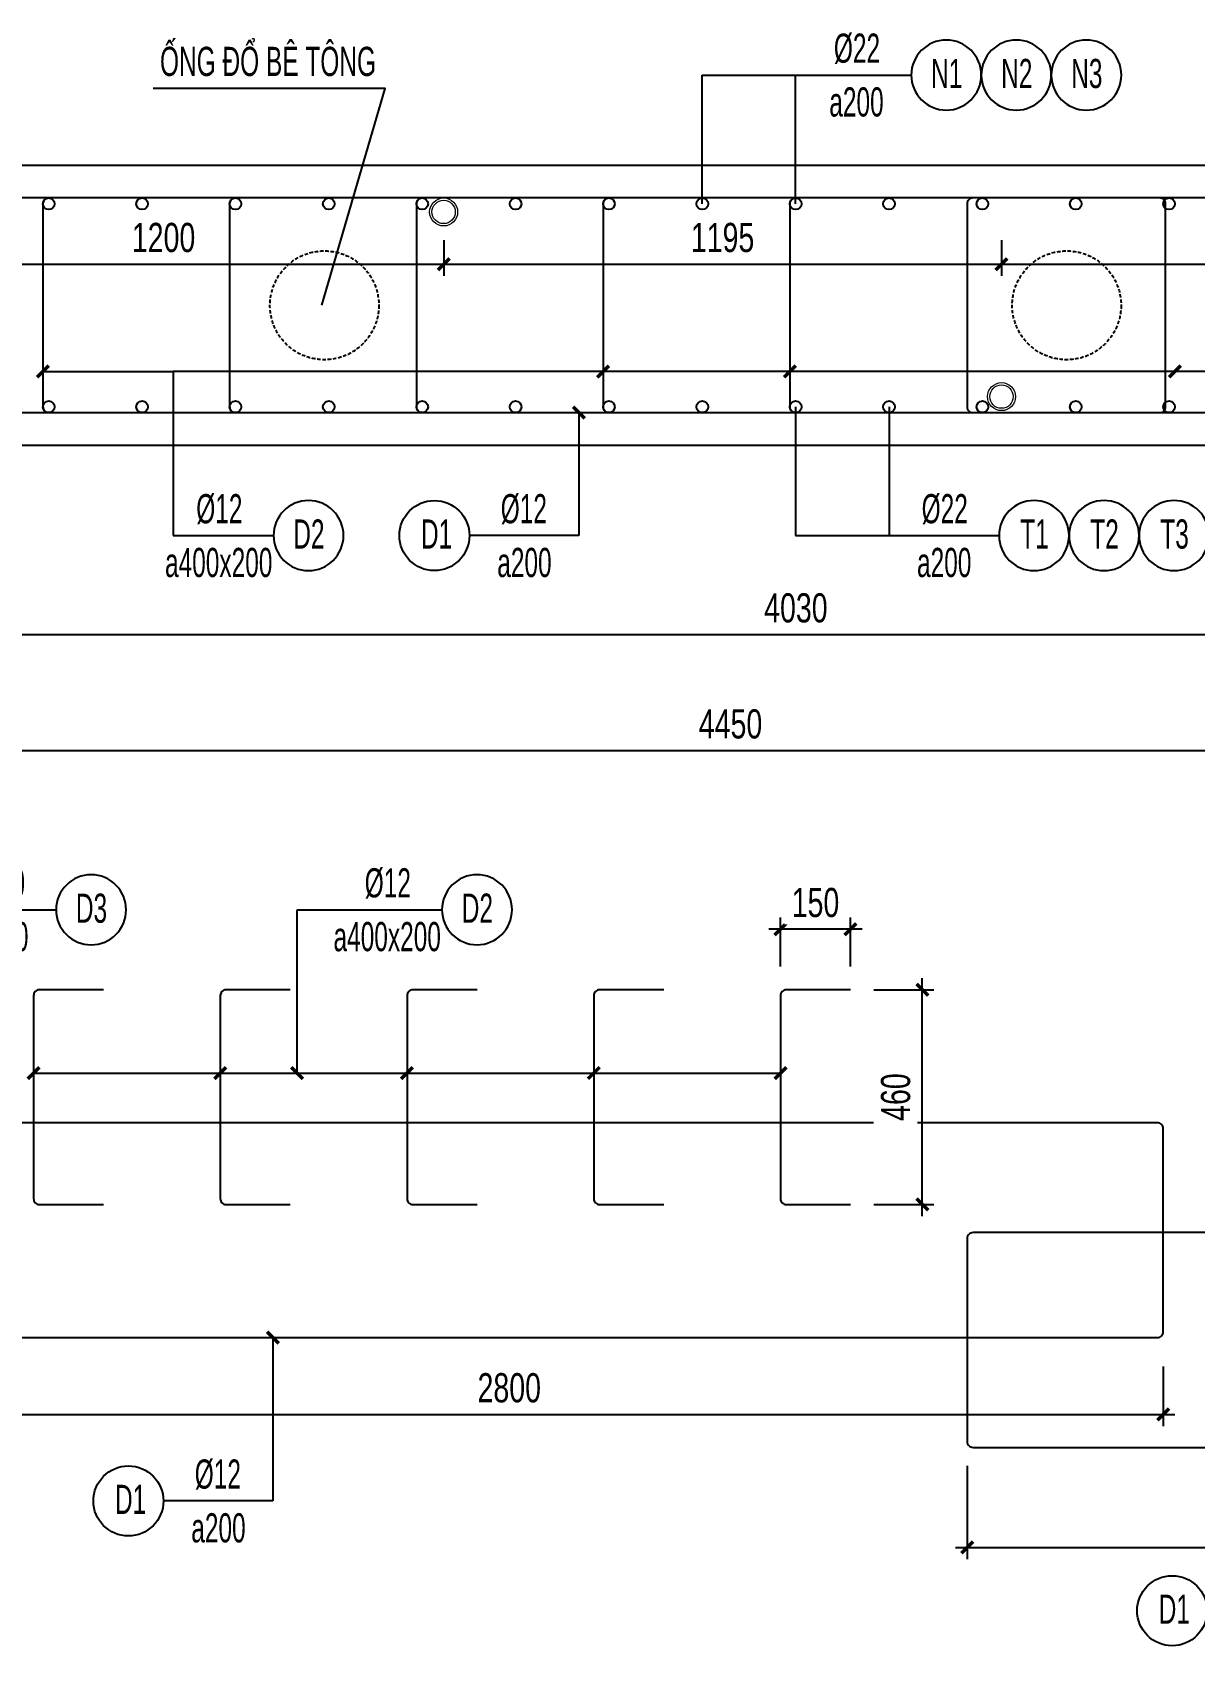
# Model space of a CAD drawing. Header units: millimetres. Extents: x -147841 to 368790, y -162721 to 84261.
# Drawn here: x 293910 to 296399, y -105822 to -102350 of the extents above; entities that cross this region are included whole.
import ezdxf
from ezdxf.enums import TextEntityAlignment as Align

# ---------------------------------------------------------------- set-up
doc = ezdxf.new("R2010")
doc.units = ezdxf.units.MM
doc.header["$LTSCALE"] = 1000
doc.header["$MEASUREMENT"] = 0
doc.header["$PDMODE"] = 1
doc.header["$PDSIZE"] = -10
doc.linetypes.add('HIDDEN', pattern=[0.375, 0.25, -0.125])
doc.layers.get('0').update_dxf_attribs({"linetype": 'CONTINUOUS', "lineweight": 18})
doc.layers.get('DEFPOINTS').update_dxf_attribs({"color": 5, "linetype": 'CONTINUOUS', "lineweight": 18})
for name, color, linetype, lineweight in [('0-THAY', 7, 'CONTINUOUS', 18), ('ccu11-Dim', 8, 'CONTINUOUS', 18), ('DIM', 8, 'CONTINUOUS', 18)]:
    doc.layers.add(name, color=color, linetype=linetype, lineweight=lineweight)
for name, color, linetype in [('ccu11-Manh', 8, 'CONTINUOUS'), ('ccu11-Thay', 7, 'CONTINUOUS'), ('ccu11-Thep', 4, 'CONTINUOUS'), ('ccu11-Thepdai', 6, 'CONTINUOUS'), ('KC-Cotthep', 8, 'CONTINUOUS'), ('KC-Dim', 8, 'CONTINUOUS'), ('KC-Text', 31, 'CONTINUOUS'), ('KC-Thay', 7, 'CONTINUOUS')]:
    doc.layers.add(name, color=color, linetype=linetype)
doc.styles.add('ARIAL', font='arial.ttf', dxfattribs={"width": 0.7})
doc.styles.add('ccu11-dim', font='vnsimli.shx', dxfattribs={"width": 0.65, "bigfont": 'bigfont.shx'})
doc.dimstyles.new('2.5-25', dxfattribs={"dimscale": 25, "dimtxt": 2.5, "dimasz": 1, "dimexe": 1, "dimexo": 2, "dimgap": 1, "dimtad": 1, "dimdec": 1, "dimrnd": 5, "dimdsep": 46, "dimtxsty": 'ARIAL', "dimblk": 'ARCHTICK', "dimcen": -1, "dimdle": 1, "dimclrd": 256, "dimclre": 256, "dimclrt": 3, "dimadec": 0, "dimazin": 2, "dimtfac": 0.1, "dimtdec": 1, "dimtmove": 0, "dimatfit": 1, "dimldrblk": 'ARCHTICK', "dimfxl": 1, "dimtvp": 0.833333, "dimtfill": 1, "dimtolj": 1, "dimtzin": 12, "dimarcsym": 0})
doc.dimstyles.new('ccu11-100x4', dxfattribs={"dimscale": 100, "dimtxt": 2.5, "dimasz": 1, "dimexe": 1, "dimexo": 2, "dimgap": 1, "dimtad": 1, "dimdec": 0, "dimlfac": 0.25, "dimdsep": 46, "dimtxsty": 'ccu11-dim', "dimblk": 'ARCHTICK', "dimcen": -1, "dimdle": 1, "dimclrd": 256, "dimclre": 256, "dimclrt": 31, "dimadec": 0, "dimazin": 2, "dimtfac": 0.1, "dimtdec": 0, "dimtmove": 0, "dimatfit": 1, "dimldrblk": 'ARCHTICK', "dimfxl": 1, "dimtvp": 0.833333, "dimtolj": 1, "dimtzin": 12, "dimarcsym": 0})

# ---------------------------------------------------------------- blocks, each defined once
blk = doc.blocks.new('_ARCHTICK')
at = {"color": 0, "linetype": 'ByBlock', "const_width": 0.3}
blk.add_lwpolyline([(-0.5, -0.5), (0.5, 0.5)], dxfattribs=at)
blk = doc.blocks.new('*D1466')
at = {"layer": 'DEFPOINTS', "color": 0, "linetype": 'ByBlock', "ltscale": 30, "transparency": 16777216}
for p in [(293530.4, -103392.2), (297560.4, -103392.2), (297560.4, -103640.9)]:
    blk.add_point(p, dxfattribs=at)
at = {"layer": 'KC-Dim', "linetype": 'ByBlock', "lineweight": -2, "ltscale": 30, "transparency": 16777216}
for p, q in [((293530.4, -103442.2), (293530.4, -103665.9)), ((297560.4, -103442.2), (297560.4, -103665.9)), ((293505.4, -103640.9), (297585.4, -103640.9))]:
    blk.add_line(p, q, dxfattribs=at)
at = {"layer": 'KC-Dim', "linetype": 'ByBlock', "lineweight": -2, "ltscale": 30, "transparency": 16777216, "xscale": 25, "yscale": 25, "zscale": 25, "rotation": 180}
blk.add_blockref('_ARCHTICK', (293530.4, -103640.9), dxfattribs=at)
at = {"layer": 'KC-Dim', "linetype": 'ByBlock', "lineweight": -2, "ltscale": 30, "transparency": 16777216, "xscale": 25, "yscale": 25, "zscale": 25}
blk.add_blockref('_ARCHTICK', (297560.4, -103640.9), dxfattribs=at)
at = {"layer": 'KC-Dim', "color": 3, "linetype": 'ByBlock', "ltscale": 30, "transparency": 16777216, "insert": (295545.4, -103583.9), "char_height": 62.5, "attachment_point": 5, "style": 'ARIAL', "bg_fill": 3, "box_fill_scale": 1.25, "bg_fill_color": 256, "bg_fill_true_color": 13158600, "bg_fill_transparency": 0}
blk.add_mtext('\\A1;4030', dxfattribs=at)
blk = doc.blocks.new('*D1467')
at = {"layer": 'DEFPOINTS', "color": 0, "linetype": 'ByBlock', "ltscale": 30, "transparency": 16777216}
for p in [(293180.4, -103392.2), (297630.4, -103392.2), (297630.4, -103889.4)]:
    blk.add_point(p, dxfattribs=at)
at = {"layer": 'KC-Dim', "linetype": 'ByBlock', "lineweight": -2, "ltscale": 30, "transparency": 16777216}
for p, q in [((293180.4, -103442.2), (293180.4, -103914.4)), ((297630.4, -103442.2), (297630.4, -103914.4)), ((293155.4, -103889.4), (297655.4, -103889.4))]:
    blk.add_line(p, q, dxfattribs=at)
at = {"layer": 'KC-Dim', "linetype": 'ByBlock', "lineweight": -2, "ltscale": 30, "transparency": 16777216, "xscale": 25, "yscale": 25, "zscale": 25, "rotation": 180}
blk.add_blockref('_ARCHTICK', (293180.4, -103889.4), dxfattribs=at)
at = {"layer": 'KC-Dim', "linetype": 'ByBlock', "lineweight": -2, "ltscale": 30, "transparency": 16777216, "xscale": 25, "yscale": 25, "zscale": 25}
blk.add_blockref('_ARCHTICK', (297630.4, -103889.4), dxfattribs=at)
at = {"layer": 'KC-Dim', "color": 3, "linetype": 'ByBlock', "ltscale": 30, "transparency": 16777216, "insert": (295405.4, -103832.5), "char_height": 62.5, "attachment_point": 5, "style": 'ARIAL', "bg_fill": 3, "box_fill_scale": 1.25, "bg_fill_color": 256, "bg_fill_true_color": 13158600, "bg_fill_transparency": 0}
blk.add_mtext('\\A1;4450', dxfattribs=at)
blk = doc.blocks.new('att_thep_2')
blk.add_circle((-300, 0), 300)
at = {"color": 3, "style": 'ARIAL', "width": 0.6}
blk.add_attdef('DK', text='', height=250, dxfattribs=at).set_placement((467, 105), align=Align.CENTER)
at = {"color": 31, "style": 'ARIAL', "width": 0.6}
blk.add_attdef('SH', text='', height=250, dxfattribs=at).set_placement((-281, -111), align=Align.CENTER)
at = {"color": 2, "style": 'ARIAL', "width": 0.6}
blk.add_attdef('KC', text='', height=250, dxfattribs=at).set_placement((472, -355), align=Align.CENTER)
blk = doc.blocks.new('*U1438')
at = {"layer": 'ccu11-Thep'}
for centre in [(0, 217.5), (0, -217.5)]:
    blk.add_circle(centre, 12.5, dxfattribs=at)
blk = doc.blocks.new('*U1439')
at = {"layer": 'DIM', "color": 0, "linetype": 'ByBlock', "lineweight": -2, "transparency": 16777216}
for p in [(0, 0), (200, 0), (400, 0), (600, 0), (800, 0), (1000, 0), (1200, 0), (1400, 0), (1600, 0), (1800, 0), (2000, 0), (2200, 0), (2400, 0), (2600, 0), (2800, 0), (3000, 0), (3200, 0), (3400, 0), (3600, 0), (3800, 0)]:
    blk.add_blockref('*U1438', p, dxfattribs=at)
blk = doc.blocks.new('*U1440')
at = {"layer": 'ccu11-Thepdai', "flags": 128}
blk.add_lwpolyline([(50, 230), (-37.5, 230, 0.414214), (-50, 217.5), (-50, -114.4), (-50, -217.5, 0.414214), (-37.5, -230), (50, -230)], format="xyb", dxfattribs=at)
blk = doc.blocks.new('*U1441')
at = {"layer": 'DIM', "color": 0, "linetype": 'ByBlock', "lineweight": -2, "transparency": 16777216}
for p in [(0, 0), (400, 0), (800, 0), (1200, 0), (1600, 0)]:
    blk.add_blockref('*U1440', p, dxfattribs=at)
blk = doc.blocks.new('*D1474')
at = {"layer": 'DEFPOINTS', "color": 0, "ltscale": 3000, "transparency": 16777216}
for p in [(293530.4, -105159.2), (296332.4, -105159.2), (296332.4, -105311.8)]:
    blk.add_point(p, dxfattribs=at)
at = {"layer": 'KC-Dim', "lineweight": -2, "ltscale": 3000, "transparency": 16777216}
for p, q in [((293530.4, -105209.2), (293530.4, -105336.8)), ((296332.4, -105209.2), (296332.4, -105336.8)), ((293505.4, -105311.8), (296357.4, -105311.8))]:
    blk.add_line(p, q, dxfattribs=at)
at = {"layer": 'KC-Dim', "lineweight": -2, "ltscale": 3000, "transparency": 16777216, "xscale": 25, "yscale": 25, "zscale": 25, "rotation": 180}
blk.add_blockref('_ARCHTICK', (293530.4, -105311.8), dxfattribs=at)
at = {"layer": 'KC-Dim', "lineweight": -2, "ltscale": 3000, "transparency": 16777216, "xscale": 25, "yscale": 25, "zscale": 25}
blk.add_blockref('_ARCHTICK', (296332.4, -105311.8), dxfattribs=at)
at = {"layer": 'KC-Dim', "color": 3, "ltscale": 3000, "transparency": 16777216, "insert": (294931.4, -105254.9), "char_height": 62.5, "attachment_point": 5, "style": 'ARIAL', "bg_fill": 3, "box_fill_scale": 1.25, "bg_fill_color": 256, "bg_fill_true_color": 13158600, "bg_fill_transparency": 0}
blk.add_mtext('\\A1;2800', dxfattribs=at)
blk = doc.blocks.new('*D1476')
at = {"layer": 'DEFPOINTS', "color": 0, "ltscale": 3000, "transparency": 16777216}
for p in [(295662.4, -104401.7), (295816.2, -104401.7), (295662.4, -104861.7)]:
    blk.add_point(p, dxfattribs=at)
at = {"layer": 'KC-Dim', "lineweight": -2, "ltscale": 3000, "transparency": 16777216}
for p, q in [((295816.2, -104886.7), (295816.2, -104376.7)), ((295712.4, -104401.7), (295841.2, -104401.7)), ((295712.4, -104861.7), (295841.2, -104861.7))]:
    blk.add_line(p, q, dxfattribs=at)
at = {"layer": 'KC-Dim', "lineweight": -2, "ltscale": 3000, "transparency": 16777216, "xscale": 25, "yscale": 25, "zscale": 25}
for p, rotation in [((295816.2, -104401.7), 90), ((295816.2, -104861.7), 270)]:
    blk.add_blockref('_ARCHTICK', p, dxfattribs=dict(at, rotation=rotation))
at = {"layer": 'KC-Dim', "color": 3, "ltscale": 3000, "transparency": 16777216, "insert": (295759.3, -104631.7), "char_height": 62.5, "attachment_point": 5, "rotation": 90, "style": 'ARIAL', "bg_fill": 3, "box_fill_scale": 1.25, "bg_fill_color": 256, "bg_fill_true_color": 13158600, "bg_fill_transparency": 0}
blk.add_mtext('\\A1;460', dxfattribs=at)
blk = doc.blocks.new('*D1477')
at = {"layer": 'DEFPOINTS', "color": 0, "ltscale": 3000, "transparency": 16777216}
for p in [(295912.4, -105227.7), (297560.4, -105227.7), (297560.4, -105596.6)]:
    blk.add_point(p, dxfattribs=at)
at = {"layer": 'KC-Dim', "lineweight": -2, "ltscale": 3000, "transparency": 16777216}
for p, q in [((295912.4, -105421.6), (295912.4, -105621.6)), ((297560.4, -105421.6), (297560.4, -105621.6)), ((295887.4, -105596.6), (297585.4, -105596.6))]:
    blk.add_line(p, q, dxfattribs=at)
at = {"layer": 'KC-Dim', "lineweight": -2, "ltscale": 3000, "transparency": 16777216, "xscale": 25, "yscale": 25, "zscale": 25, "rotation": 180}
blk.add_blockref('_ARCHTICK', (295912.4, -105596.6), dxfattribs=at)
at = {"layer": 'KC-Dim', "lineweight": -2, "ltscale": 3000, "transparency": 16777216, "xscale": 25, "yscale": 25, "zscale": 25}
blk.add_blockref('_ARCHTICK', (297560.4, -105596.6), dxfattribs=at)
at = {"layer": 'KC-Dim', "color": 3, "ltscale": 3000, "transparency": 16777216, "insert": (296736.4, -105539.7), "char_height": 62.5, "attachment_point": 5, "style": 'ARIAL', "bg_fill": 3, "box_fill_scale": 1.25, "bg_fill_color": 256, "bg_fill_true_color": 13158600, "bg_fill_transparency": 0}
blk.add_mtext('\\A1;1650', dxfattribs=at)
blk = doc.blocks.new('*D1485')
at = {"layer": 'DEFPOINTS', "color": 0, "linetype": 'ByBlock', "ltscale": 30, "transparency": 16777216}
for p in [(293590.9, -102745.5), (294790.9, -102745.5), (294790.9, -102847.2)]:
    blk.add_point(p, dxfattribs=at)
at = {"layer": 'KC-Dim', "linetype": 'ByBlock', "lineweight": -2, "ltscale": 30, "transparency": 16777216}
for p, q in [((293590.9, -102795.5), (293590.9, -102872.2)), ((294790.9, -102795.5), (294790.9, -102872.2)), ((293565.9, -102847.2), (294815.9, -102847.2))]:
    blk.add_line(p, q, dxfattribs=at)
at = {"layer": 'KC-Dim', "linetype": 'ByBlock', "lineweight": -2, "ltscale": 30, "transparency": 16777216, "xscale": 25, "yscale": 25, "zscale": 25, "rotation": 180}
blk.add_blockref('_ARCHTICK', (293590.9, -102847.2), dxfattribs=at)
at = {"layer": 'KC-Dim', "linetype": 'ByBlock', "lineweight": -2, "ltscale": 30, "transparency": 16777216, "xscale": 25, "yscale": 25, "zscale": 25}
blk.add_blockref('_ARCHTICK', (294790.9, -102847.2), dxfattribs=at)
at = {"layer": 'KC-Dim', "color": 3, "linetype": 'ByBlock', "ltscale": 30, "transparency": 16777216, "insert": (294190.9, -102790.3), "char_height": 62.5, "attachment_point": 5, "style": 'ARIAL', "bg_fill": 3, "box_fill_scale": 1.25, "bg_fill_color": 256, "bg_fill_true_color": 13158600, "bg_fill_transparency": 0}
blk.add_mtext('\\A1;1200', dxfattribs=at)
blk = doc.blocks.new('*D1486')
at = {"layer": 'DEFPOINTS', "color": 0, "linetype": 'ByBlock', "ltscale": 30, "transparency": 16777216}
for p in [(294790.9, -102745.5), (295985.9, -102745.5), (295985.9, -102847.2)]:
    blk.add_point(p, dxfattribs=at)
at = {"layer": 'KC-Dim', "linetype": 'ByBlock', "lineweight": -2, "ltscale": 30, "transparency": 16777216}
for p, q in [((294790.9, -102795.5), (294790.9, -102872.2)), ((295985.9, -102795.5), (295985.9, -102872.2)), ((294765.9, -102847.2), (296010.9, -102847.2))]:
    blk.add_line(p, q, dxfattribs=at)
at = {"layer": 'KC-Dim', "linetype": 'ByBlock', "lineweight": -2, "ltscale": 30, "transparency": 16777216, "xscale": 25, "yscale": 25, "zscale": 25, "rotation": 180}
blk.add_blockref('_ARCHTICK', (294790.9, -102847.2), dxfattribs=at)
at = {"layer": 'KC-Dim', "linetype": 'ByBlock', "lineweight": -2, "ltscale": 30, "transparency": 16777216, "xscale": 25, "yscale": 25, "zscale": 25}
blk.add_blockref('_ARCHTICK', (295985.9, -102847.2), dxfattribs=at)
at = {"layer": 'KC-Dim', "color": 3, "linetype": 'ByBlock', "ltscale": 30, "transparency": 16777216, "insert": (295388.4, -102790.3), "char_height": 62.5, "attachment_point": 5, "style": 'ARIAL', "bg_fill": 3, "box_fill_scale": 1.25, "bg_fill_color": 256, "bg_fill_true_color": 13158600, "bg_fill_transparency": 0}
blk.add_mtext('\\A1;1195', dxfattribs=at)
blk = doc.blocks.new('*D1487')
at = {"layer": 'DEFPOINTS', "color": 0, "linetype": 'ByBlock', "ltscale": 30, "transparency": 16777216}
for p in [(295985.9, -102745.5), (297180.9, -102745.5), (297180.9, -102847.2)]:
    blk.add_point(p, dxfattribs=at)
at = {"layer": 'KC-Dim', "linetype": 'ByBlock', "lineweight": -2, "ltscale": 30, "transparency": 16777216}
for p, q in [((295985.9, -102795.5), (295985.9, -102872.2)), ((297180.9, -102795.5), (297180.9, -102872.2)), ((295960.9, -102847.2), (297205.9, -102847.2))]:
    blk.add_line(p, q, dxfattribs=at)
at = {"layer": 'KC-Dim', "linetype": 'ByBlock', "lineweight": -2, "ltscale": 30, "transparency": 16777216, "xscale": 25, "yscale": 25, "zscale": 25, "rotation": 180}
blk.add_blockref('_ARCHTICK', (295985.9, -102847.2), dxfattribs=at)
at = {"layer": 'KC-Dim', "linetype": 'ByBlock', "lineweight": -2, "ltscale": 30, "transparency": 16777216, "xscale": 25, "yscale": 25, "zscale": 25}
blk.add_blockref('_ARCHTICK', (297180.9, -102847.2), dxfattribs=at)
at = {"layer": 'KC-Dim', "color": 3, "linetype": 'ByBlock', "ltscale": 30, "transparency": 16777216, "insert": (296583.4, -102790.3), "char_height": 62.5, "attachment_point": 5, "style": 'ARIAL', "bg_fill": 3, "box_fill_scale": 1.25, "bg_fill_color": 256, "bg_fill_true_color": 13158600, "bg_fill_transparency": 0}
blk.add_mtext('\\A1;1195', dxfattribs=at)
blk = doc.blocks.new('A$C260038B3')
at = {"layer": '0-THAY', "linetype": 'Continuous'}
for radius in [120, 100]:
    blk.add_circle((0, 0), radius, dxfattribs=at)
blk = doc.blocks.new('*U1576')
at = {"layer": 'ccu11-Thepdai', "flags": 128}
blk.add_lwpolyline([(75, 230), (-62.5, 230, 0.414214), (-75, 217.5), (-75, -114.4), (-75, -217.5, 0.414214), (-62.5, -230), (75, -230)], format="xyb", dxfattribs=at)
blk = doc.blocks.new('*U1577')
at = {"layer": 'ccu11-Thay', "color": 0, "linetype": 'ByBlock', "lineweight": -2, "transparency": 16777216}
for p in [(0, 0), (400, 0), (800, 0), (1200, 0), (1600, 0)]:
    blk.add_blockref('*U1576', p, dxfattribs=at)
blk = doc.blocks.new('*D1578')
at = {"layer": 'DEFPOINTS', "color": 0, "ltscale": 3000, "transparency": 16777216}
for p in [(295512.4, -104401.7), (295662.4, -104401.7)]:
    blk.add_point(p, dxfattribs=at)
at = {"layer": 'KC-Dim', "lineweight": -2, "ltscale": 3000, "transparency": 16777216}
for p, q in [((295512.4, -104351.7), (295512.4, -104247.1)), ((295662.4, -104351.7), (295662.4, -104247.1)), ((295687.4, -104272.1), (295487.4, -104272.1))]:
    blk.add_line(p, q, dxfattribs=at)
at = {"layer": 'KC-Dim', "lineweight": -2, "ltscale": 3000, "transparency": 16777216, "xscale": 25, "yscale": 25, "zscale": 25, "rotation": 180}
blk.add_blockref('_ARCHTICK', (295512.4, -104272.1), dxfattribs=at)
at = {"layer": 'KC-Dim', "lineweight": -2, "ltscale": 3000, "transparency": 16777216, "xscale": 25, "yscale": 25, "zscale": 25}
blk.add_blockref('_ARCHTICK', (295662.4, -104272.1), dxfattribs=at)
at = {"layer": 'KC-Dim', "color": 3, "ltscale": 3000, "transparency": 16777216, "insert": (295587.4, -104215.2), "char_height": 62.5, "attachment_point": 5, "style": 'ARIAL', "bg_fill": 3, "box_fill_scale": 1.25, "bg_fill_color": 256, "bg_fill_true_color": 13158600, "bg_fill_transparency": 0}
blk.add_mtext('\\A1;150', dxfattribs=at)
at = {"layer": 'DEFPOINTS', "color": 0, "ltscale": 3000, "transparency": 16777216}
blk.add_point((295512.4, -104272.1), dxfattribs=at)

msp = doc.modelspace()

# ---------------------------------------------------------------- linework, layer by layer
at = {"layer": 'ccu11-Manh'}
msp.add_lwpolyline([(294529.86, -102935.25), (294665.32, -102470.91), (294168.79, -102470.91)], dxfattribs=at)
at = {"layer": 'ccu11-Thep', "linetype": 'HIDDEN', "ltscale": 0.03}
for centre in [(294535.44, -102935.25, 242.3), (296125.39, -102935.25)]:
    msp.add_circle(centre, 116.6, dxfattribs=at)
at = {"layer": 'ccu11-Thepdai'}
for points in [[(293542.89, -103165.25), (296324.89, -103165.25, 0.4142136), (296337.39, -103152.75), (296337.39, -102717.75, 0.4142136), (296324.89, -102705.25), (293542.89, -102705.25, 0.4142136), (293530.39, -102717.75), (293530.39, -103152.75, 0.4142136)], [(295924.89, -103165.25), (297547.89, -103165.25, 0.4142136), (297560.39, -103152.75), (297560.39, -102717.75, 0.4142136), (297547.89, -102705.25), (295924.89, -102705.25, 0.4142136), (295912.39, -102717.75), (295912.39, -103152.75, 0.4142136)], [(293542.89, -105146.93), (296319.89, -105146.93, 0.4142136), (296332.39, -105134.43), (296332.39, -104699.43, 0.4142136), (296319.89, -104686.93), (293542.89, -104686.93, 0.4142136), (293530.39, -104699.43), (293530.39, -105134.43, 0.4142136)], [(295924.89, -105382.15), (297547.89, -105382.15, 0.4142136), (297560.39, -105369.65), (297560.39, -104934.65, 0.4142136), (297547.89, -104922.15), (295924.89, -104922.15, 0.4142136), (295912.39, -104934.65), (295912.39, -105369.65, 0.4142136)]]:
    msp.add_lwpolyline(points, format="xyb", close=True, dxfattribs=at)
at = {"layer": 'KC-Dim', "ltscale": 3000}
msp.add_lwpolyline([(293912.39, -104580.21), (295512.39, -104580.21)], dxfattribs=at)
at = {"layer": 'KC-Thay', "flags": 128}
for points in [[(293180.39, -102720.25), (293180.39, -102635.25), (297630.39, -102635.25), (297630.39, -102720.25)], [(297630.39, -103150.25), (297630.39, -103235.25), (293180.39, -103235.25), (293180.39, -103150.25)]]:
    msp.add_lwpolyline(points, dxfattribs=at)

# ---------------------------------------------------------------- block references
at = {"layer": 'ccu11-Dim', "ltscale": 3000, "xscale": 0.25, "yscale": 0.25, "zscale": 0.25}
msp.add_blockref('A$C260038B3', (295985.86, -103130.96), dxfattribs=at)
at = {"layer": 'DIM'}
for name, p in [('*U1439', (293744.89, -102935.25)), ('*U1441', (293982.39, -102935.25))]:
    msp.add_blockref(name, p, dxfattribs=at)
at = {"layer": 'KC-Cotthep'}
ref = msp.add_blockref('att_thep_2', (295792.54, -102441.88), dxfattribs=dict(at, xscale=-0.25, yscale=0.25, zscale=0.25))
ref.add_attrib('KC', 'a200', dxfattribs={"layer": '0', "color": 2, "height": 62.5, "style": 'ARIAL', "width": 0.6}).set_placement((295675.18, -102530.7), align=Align.CENTER)
ref.add_attrib('DK', '%%C22', dxfattribs={"layer": '0', "color": 2, "height": 62.5, "style": 'ARIAL', "width": 0.6}).set_placement((295676.27, -102415.52), align=Align.CENTER)
ref.add_attrib('SH', 'N1', dxfattribs={"layer": '0', "color": 31, "height": 62.5, "style": 'ARIAL', "width": 0.6}).set_placement((295868.56, -102469.75), align=Align.CENTER)
ref = msp.add_blockref('att_thep_2', (295942.54, -102441.88), dxfattribs=dict(at, xscale=-0.25, yscale=0.25, zscale=0.25))
ref.add_attrib('SH', 'N2', dxfattribs={"layer": '0', "color": 31, "height": 62.5, "style": 'ARIAL', "width": 0.6}).set_placement((296018.56, -102469.75), align=Align.CENTER)
ref = msp.add_blockref('att_thep_2', (296092.54, -102441.88), dxfattribs=dict(at, xscale=-0.25, yscale=0.25, zscale=0.25))
ref.add_attrib('SH', 'N3', dxfattribs={"layer": '0', "color": 31, "height": 62.5, "style": 'ARIAL', "width": 0.6}).set_placement((296168.56, -102469.75), align=Align.CENTER)
ref = msp.add_blockref('att_thep_2', (293960.67, -104230.31), dxfattribs=dict(at, xscale=-0.25, yscale=0.25, zscale=0.25))
ref.add_attrib('KC', 'a200', dxfattribs={"layer": '0', "color": 2, "height": 62.5, "style": 'ARIAL', "width": 0.6}).set_placement((293843.32, -104319.13), align=Align.CENTER)
ref.add_attrib('DK', '%%C10', dxfattribs={"layer": '0', "color": 15, "height": 62.5, "style": 'ARIAL', "width": 0.6}).set_placement((293844.66, -104203.96), align=Align.CENTER)
ref.add_attrib('SH', 'D3', dxfattribs={"layer": '0', "color": 31, "height": 62.5, "style": 'ARIAL', "width": 0.6}).set_placement((294036.49, -104258.18), align=Align.CENTER)
ref = msp.add_blockref('att_thep_2', (294787.3, -104230.24), dxfattribs=dict(at, xscale=-0.25, yscale=0.25, zscale=0.25))
ref.add_attrib('KC', 'a400x200', dxfattribs={"layer": '0', "color": 2, "height": 62.5, "style": 'ARIAL', "width": 0.6}).set_placement((294669.95, -104319.07), align=Align.CENTER)
ref.add_attrib('DK', '%%C12', dxfattribs={"layer": '0', "color": 215, "height": 62.5, "style": 'ARIAL', "width": 0.6}).set_placement((294671.29, -104203.89), align=Align.CENTER)
ref.add_attrib('SH', 'D2', dxfattribs={"layer": '0', "color": 31, "height": 62.5, "style": 'ARIAL', "width": 0.6}).set_placement((294863.12, -104258.11), align=Align.CENTER)
ref = msp.add_blockref('att_thep_2', (294190.52, -105497.01), dxfattribs=dict(at, xscale=0.25, yscale=0.25, zscale=0.25))
ref.add_attrib('KC', 'a200', dxfattribs={"layer": '0', "color": 2, "height": 62.5, "style": 'ARIAL', "width": 0.6}).set_placement((294308.49, -105585.83), align=Align.CENTER)
ref.add_attrib('DK', '%%C12', dxfattribs={"layer": '0', "color": 215, "height": 62.5, "style": 'ARIAL', "width": 0.6}).set_placement((294307.17, -105470.65), align=Align.CENTER)
ref.add_attrib('SH', 'D1', dxfattribs={"layer": '0', "color": 31, "height": 62.5, "style": 'ARIAL', "width": 0.6}).set_placement((294120.28, -105524.87), align=Align.CENTER)
ref = msp.add_blockref('att_thep_2', (296426.33, -105732.22), dxfattribs=dict(at, xscale=0.25, yscale=0.25, zscale=0.25))
ref.add_attrib('KC', 'a200', dxfattribs={"layer": '0', "color": 2, "height": 62.5, "style": 'ARIAL', "width": 0.6}).set_placement((296544.3, -105821.05), align=Align.CENTER)
ref.add_attrib('DK', '%%C12', dxfattribs={"layer": '0', "color": 215, "height": 62.5, "style": 'ARIAL', "width": 0.6}).set_placement((296542.98, -105705.87), align=Align.CENTER)
ref.add_attrib('SH', 'D1', dxfattribs={"layer": '0', "color": 31, "height": 62.5, "style": 'ARIAL', "width": 0.6}).set_placement((296356.09, -105760.09), align=Align.CENTER)
at = {"layer": 'KC-Dim', "ltscale": 3000, "xscale": 25, "yscale": 25, "zscale": 25, "rotation": 180}
for p in [(293912.39, -104580.21), (294312.39, -104580.21), (294712.39, -104580.21), (295112.39, -104580.21), (295512.39, -104580.21)]:
    msp.add_blockref('_ARCHTICK', p, dxfattribs=at)

# ---------------------------------------------------------------- texts
at = {"layer": 'KC-Text', "color": 1, "style": 'ARIAL', "width": 0.6}
msp.add_text('ỐNG ĐỔ BÊ TÔNG', height=62.5, dxfattribs=at).set_placement((294183.23, -102443.89))

# ---------------------------------------------------------------- dimensions: what is measured, and where the dimension line sits
at = {"layer": 'KC-Dim', "linetype": 'ByBlock', "ltscale": 30}
dim = msp.add_linear_dim(base=(297560.39, -103640.87), p1=(293530.39, -103392.15), p2=(297560.39, -103392.15), dimstyle='2.5-25', dxfattribs=at)
dim.commit()
dim.dimension.update_dxf_attribs({"geometry": '*D1466', "text_midpoint": (295545.39, -103583.94)})

# ---------------------------------------------------------------- leaders
at = {"layer": 'ccu11-Manh', "ltscale": 10}
for points in [[(295344.89, -102717.75), (295344.89, -102441.88), (295792.5, -102441.88)], [(295544.89, -102717.75), (295544.89, -102441.88), (295792.54, -102441.88)]]:
    msp.add_leader(points, dimstyle='ccu11-100x4', override={"dimgap": 1, "dimtad": 0, "dimldrblk": 'None'}, dxfattribs=at)
at = {"layer": 'KC-Dim', "ltscale": 3000}
for points in [[(293569.18, -104490.12), (293722.23, -104230.31), (293960.67, -104230.31)], [(294477.14, -104580.21), (294477.14, -104230.24), (294788.51, -104230.24)]]:
    msp.add_leader(points, dimstyle='2.5-25', override={"dimgap": 1, "dimtad": 0, "dimfxl": 7, "dimfxlon": 1}, dxfattribs=at)

# ---------------------------------------------------------------- next in the draw order: dimensions: what is measured, and where the dimension line sits
at = {"layer": 'KC-Dim', "linetype": 'ByBlock', "ltscale": 30}
for base, p1, p2, picture, middle in [((294790.86, -102847.21), (293590.86, -102745.52), (294790.86, -102745.52), '*D1485', (294190.86, -102790.3)), ((297630.39, -103889.42), (293180.39, -103392.15), (297630.39, -103392.15), '*D1467', (295405.39, -103832.51))]:
    dim = msp.add_linear_dim(base=base, p1=p1, p2=p2, dimstyle='2.5-25', dxfattribs=at)
    dim.commit()
    dim.dimension.update_dxf_attribs({"geometry": picture, "text_midpoint": middle})
at = {"layer": 'KC-Dim', "ltscale": 3000}
dim = msp.add_linear_dim(base=(295816.17, -104401.74), p1=(295662.39, -104861.74), p2=(295662.39, -104401.74), angle=90, dimstyle='2.5-25', override={"dimfxl": 7, "dimfxlon": 1}, dxfattribs=at)
dim.commit()
dim.dimension.update_dxf_attribs({"geometry": '*D1476', "text_midpoint": (295759.26, -104631.74)})
dim = msp.add_linear_dim(base=(296332.39, -105311.84), p1=(293530.39, -105159.19), p2=(296332.39, -105159.19), dimstyle='2.5-25', override={"dimfxl": 7, "dimfxlon": 1}, dxfattribs=at)
dim.commit()
dim.dimension.update_dxf_attribs({"geometry": '*D1474', "text_midpoint": (294931.39, -105254.93)})

# ---------------------------------------------------------------- next in the draw order: block references
at = {"layer": 'ccu11-Thay'}
msp.add_blockref('*U1577', (293987.39, -104631.74), dxfattribs=at)
at = {"layer": 'KC-Cotthep'}
ref = msp.add_blockref('att_thep_2', (294426.38, -103428.62), dxfattribs=dict(at, xscale=-0.25, yscale=0.25, zscale=0.25))
ref.add_attrib('KC', 'a400x200', dxfattribs={"layer": '0', "color": 2, "height": 62.5, "style": 'ARIAL', "width": 0.6}).set_placement((294309.03, -103517.45), align=Align.CENTER)
ref.add_attrib('DK', '%%C12', dxfattribs={"layer": '0', "color": 215, "height": 62.5, "style": 'ARIAL', "width": 0.6}).set_placement((294310.37, -103402.27), align=Align.CENTER)
ref.add_attrib('SH', 'D2', dxfattribs={"layer": '0', "color": 31, "height": 62.5, "style": 'ARIAL', "width": 0.6}).set_placement((294502.2, -103456.49), align=Align.CENTER)
ref = msp.add_blockref('att_thep_2', (294845.97, -103428.62), dxfattribs=dict(at, xscale=0.25, yscale=0.25, zscale=0.25))
ref.add_attrib('KC', 'a200', dxfattribs={"layer": '0', "color": 2, "height": 62.5, "style": 'ARIAL', "width": 0.6}).set_placement((294963.94, -103517.45), align=Align.CENTER)
ref.add_attrib('DK', '%%C12', dxfattribs={"layer": '0', "color": 215, "height": 62.5, "style": 'ARIAL', "width": 0.6}).set_placement((294962.62, -103402.27), align=Align.CENTER)
ref.add_attrib('SH', 'D1', dxfattribs={"layer": '0', "color": 31, "height": 62.5, "style": 'ARIAL', "width": 0.6}).set_placement((294775.73, -103456.49), align=Align.CENTER)
ref = msp.add_blockref('att_thep_2', (295980.48, -103428.62), dxfattribs=dict(at, xscale=-0.25, yscale=0.25, zscale=0.25))
ref.add_attrib('KC', 'a200', dxfattribs={"layer": '0', "color": 2, "height": 62.5, "style": 'ARIAL', "width": 0.6}).set_placement((295863.12, -103517.45), align=Align.CENTER)
ref.add_attrib('DK', '%%C22', dxfattribs={"layer": '0', "color": 2, "height": 62.5, "style": 'ARIAL', "width": 0.6}).set_placement((295864.21, -103402.27), align=Align.CENTER)
ref.add_attrib('SH', 'T1', dxfattribs={"layer": '0', "color": 31, "height": 62.5, "style": 'ARIAL', "width": 0.6}).set_placement((296056.51, -103456.49), align=Align.CENTER)
ref = msp.add_blockref('att_thep_2', (296130.48, -103428.62), dxfattribs=dict(at, xscale=-0.25, yscale=0.25, zscale=0.25))
ref.add_attrib('SH', 'T2', dxfattribs={"layer": '0', "color": 31, "height": 62.5, "style": 'ARIAL', "width": 0.6}).set_placement((296206.51, -103456.49), align=Align.CENTER)
ref = msp.add_blockref('att_thep_2', (296280.48, -103428.62), dxfattribs=dict(at, xscale=-0.25, yscale=0.25, zscale=0.25))
ref.add_attrib('SH', 'T3', dxfattribs={"layer": '0', "color": 31, "height": 62.5, "style": 'ARIAL', "width": 0.6}).set_placement((296356.51, -103456.49), align=Align.CENTER)

# ---------------------------------------------------------------- next in the draw order: dimensions: what is measured, and where the dimension line sits
at = {"layer": 'KC-Dim', "linetype": 'ByBlock', "ltscale": 30}
dim = msp.add_linear_dim(base=(295985.86, -102847.21), p1=(294790.86, -102745.52), p2=(295985.86, -102745.52), dimstyle='2.5-25', dxfattribs=at)
dim.commit()
dim.dimension.update_dxf_attribs({"geometry": '*D1486', "text_midpoint": (295388.36, -102790.3)})
at = {"layer": 'KC-Dim', "ltscale": 3000}
dim = msp.add_linear_dim(base=(297560.39, -105596.57), p1=(295912.39, -105227.68), p2=(297560.39, -105227.68), dimstyle='2.5-25', override={"dimfxl": 7, "dimfxlon": 1}, dxfattribs=at)
dim.commit()
dim.dimension.update_dxf_attribs({"geometry": '*D1477', "text_midpoint": (296736.39, -105539.66)})

# ---------------------------------------------------------------- next in the draw order: leaders
at = {"layer": 'ccu11-Manh', "ltscale": 3000}
for points, override in [([(293932.39, -103076.95), (294211.28, -103076.95), (294211.28, -103428.62)], {"dimasz": 0.25, "dimtad": 0}), ([(295132.39, -103076.95), (294211.28, -103076.95), (294211.28, -103428.62)], {"dimasz": 0.25, "dimgap": 1, "dimtad": 0}), ([(295532.39, -103076.95), (294211.28, -103076.95), (294211.28, -103428.62)], {"dimasz": 0.25, "dimtad": 0}), ([(296357.39, -103076.95), (294211.28, -103076.95), (294211.28, -103428.62)], {"dimasz": 0.25, "dimtad": 0}), ([(296757.39, -103076.95), (294211.28, -103076.95), (294211.28, -103428.62)], {"dimasz": 0.25, "dimtad": 0}), ([(297157.39, -103076.95), (294211.28, -103076.95), (294211.28, -103428.62)], {"dimasz": 0.25, "dimtad": 0}), ([(295080.63, -103165.25), (295080.63, -103428.62), (294845.97, -103428.62)], {"dimasz": 0.25, "dimtad": 0}), ([(294425.18, -105146.93), (294425.18, -105497.01), (294190.52, -105497.01)], {"dimasz": 0.25, "dimtad": 0})]:
    msp.add_leader(points, dimstyle='ccu11-100x4', override=override, dxfattribs=at)
at = {"layer": 'ccu11-Manh', "ltscale": 10}
for points in [[(294211.28, -103076.95), (294211.28, -103428.62), (294427.59, -103428.62)], [(295544.89, -103152.75), (295544.89, -103428.62), (295980.4, -103428.62)], [(295744.89, -103152.75), (295744.89, -103428.62), (295980.44, -103428.62)]]:
    msp.add_leader(points, dimstyle='ccu11-100x4', override={"dimgap": 1, "dimtad": 0, "dimldrblk": 'None'}, dxfattribs=at)

# ---------------------------------------------------------------- next in the draw order: block references
at = {"layer": 'ccu11-Dim', "ltscale": 3000, "xscale": 0.25, "yscale": 0.25, "zscale": 0.25}
msp.add_blockref('A$C260038B3', (294790.86, -102735.24), dxfattribs=at)

# ---------------------------------------------------------------- next in the draw order: dimensions: what is measured, and where the dimension line sits
at = {"layer": 'KC-Dim', "linetype": 'ByBlock', "ltscale": 30}
dim = msp.add_linear_dim(base=(297180.86, -102847.21), p1=(295985.86, -102745.52), p2=(297180.86, -102745.52), dimstyle='2.5-25', dxfattribs=at)
dim.commit()
dim.dimension.update_dxf_attribs({"geometry": '*D1487', "text_midpoint": (296583.36, -102790.3)})
at = {"layer": 'KC-Dim', "ltscale": 3000}
dim = msp.add_linear_dim(base=(295512.39, -104272.08), p1=(295662.39, -104401.74), p2=(295512.39, -104401.74), dimstyle='2.5-25', override={"dimfxl": 7, "dimfxlon": 1}, dxfattribs=at)
dim.commit()
dim.dimension.update_dxf_attribs({"geometry": '*D1578', "text_midpoint": (295587.39, -104215.17)})

doc.saveas('drawing.dxf')
